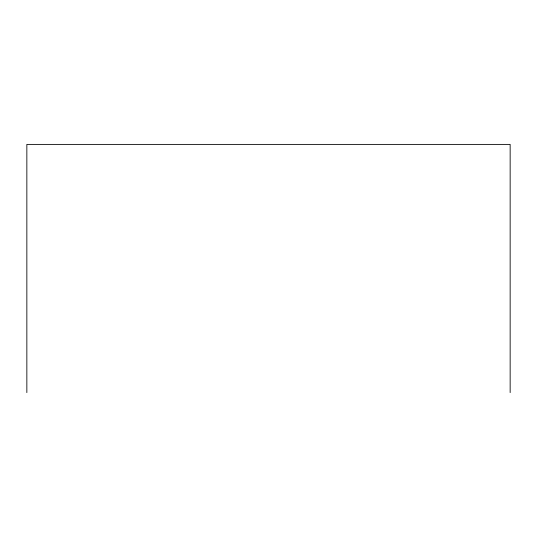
<?xml version="1.0" encoding="UTF-8"?>
<svg xmlns="http://www.w3.org/2000/svg" width="537" height="537" viewBox="0 0 537 537"><rect width="100%" height="100%" fill="white"/><g stroke="black" fill="none" stroke-linecap="round" stroke-linejoin="round"><path stroke-width="0.81" d="M510.15 392.601L510.15 144.399L26.85 144.399L26.85 392.601"/></g></svg>
